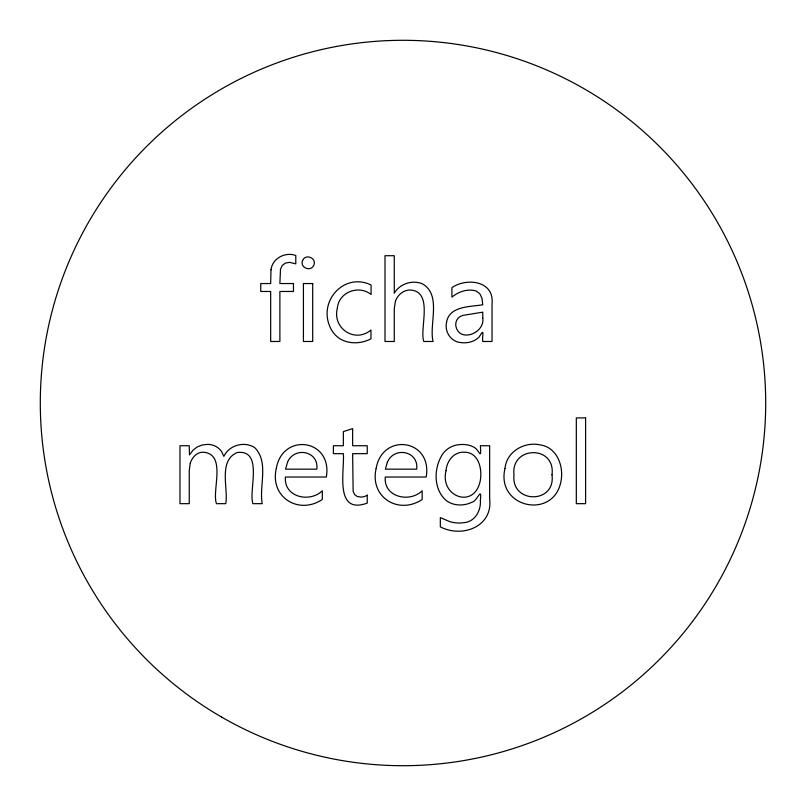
<?xml version="1.0" encoding="UTF-8"?>
<svg xmlns="http://www.w3.org/2000/svg" width="806" height="806" viewBox="0 0 806 806"><rect width="100%" height="100%" fill="white"/><g stroke="black" fill="none" stroke-linecap="round" stroke-linejoin="round"><path stroke-width="1.21" d="M446.061 470.633C439.471 496.365 473.696 509.493 480.074 481.615C482.623 469.827 479.006 451.965 464.085 452.196C453.909 451.642 446.635 461.173 446.061 470.633M551.999 474.825C555.928 504.224 510.893 503.921 513.986 475.046C510.41 445.647 555.928 444.831 551.999 474.825M480.376 500.274C481.152 510.48 475.066 521.774 464.004 522.661A32.593 32.593 0 0 1 449.889 521.663L440.328 517.593L440.328 526.862C461.949 538.156 493.01 526.892 489.655 499.035L489.655 445.738L480.376 445.738C481.414 461.747 479.6 449.295 472.981 446.736C468.004 444.257 462.342 444.076 456.942 444.932A22.79 22.79 0 0 0 443.35 453.093C433.578 466.745 432.862 489.202 446.403 500.687C453.718 506.007 463.893 506.188 471.863 502.259C477.253 501.443 481.988 485.333 480.376 500.274M337.382 308.154C332.042 328.203 354.862 343.618 370.972 329.997L370.972 338.822C361.229 343.92 348.645 344.434 339.235 338.308A26.558 26.558 0 0 1 329.422 325.523C319.085 299.691 345.028 272.257 371.082 285.022L371.082 294.522C358.831 284.498 338.621 292.104 337.382 308.154M504.979 468.488C495.66 507.891 553.964 520.303 561.016 481.071C563.908 466.13 556.916 447.169 540.131 444.882C524.333 441.396 506.531 451.642 504.979 468.488M276.297 468.488C269.597 497.231 298.724 515.225 322.319 499.488L322.319 490.773C309.786 503.125 283.551 497.161 285.435 477.031L326.329 477.031C332.838 439.169 282.543 431.956 276.297 468.488M376.14 468.488C369.45 497.231 398.577 515.225 422.163 499.488L422.163 490.773C409.639 503.125 383.404 497.161 385.278 477.031L426.183 477.031C432.691 439.169 382.397 431.956 376.14 468.488M270.997 269.849L270.665 283.551L260.761 283.551L260.761 291.47L270.665 291.47L270.665 341.482L279.884 341.482L279.884 291.47L293.465 291.47L293.465 283.551L279.884 283.551L280.498 269.244L282.322 265.406L285.364 263.109L289.616 262.333L295.782 263.864L295.782 255.492C285.314 251.583 272.267 258.353 270.997 269.849M446.564 322.249C444.388 331.568 450.806 341.734 460.619 342.55C467.238 343.497 474.371 341.895 479.147 336.979C485.343 326.632 481.847 336.424 482.754 341.482L492.033 341.482L492.033 303.802C494.531 280.79 466.694 277.425 451.924 287.621L451.924 297.132C458.493 291.641 467.581 288.508 476.044 290.926L479.772 293.696L482.008 298.301L482.754 304.769C470.392 306.905 449.305 305.786 446.564 322.249M190.246 463.198L189.259 470.633L189.259 503.669L179.98 503.669L179.98 445.738L189.259 445.738L189.481 454.906L192.926 450.302L197.067 447.018L201.913 445.043L207.474 444.388A16.765 16.765 0 0 1 221.549 451.521L223.877 456.377C229.095 445.103 244.51 440.842 254.767 447.703C269.174 462.15 258.907 486.078 262.232 503.669L252.963 503.669C248.238 491.166 264.025 449.224 237.145 452.529C217.973 460.78 228.501 488.315 225.751 503.669L216.471 503.669C211.605 490.642 227.01 454.121 203.283 452.196C196.795 452.005 192.1 457.465 190.246 463.198M395.434 301.212L394.275 308.668L394.275 341.482L384.996 341.482L384.996 255.714L394.275 255.714L394.275 293.172C399.756 283.914 411.926 279.732 422.072 283.672C442.111 294.472 428.772 324.768 433.084 341.482L423.805 341.482C419.261 328.677 433.94 291.661 410.345 289.999C403.524 289.878 397.59 294.936 395.434 301.212M482.754 317.947C485.303 333.412 458.543 343.447 455.773 325.412A9.229 9.229 0 0 1 463.128 315.358L482.754 312.174L482.754 317.947M302.613 260.459C299.439 267.622 310.955 272.307 313.836 265.154C316.99 258.061 305.434 253.316 302.613 260.459M287.5 462.301L285.546 469.163L316.829 469.163C319.055 450.735 294.059 446.262 287.5 462.301M387.343 462.301L385.389 469.163L416.682 469.163C418.908 450.735 393.912 446.262 387.343 462.301M367.234 495.186L364.443 496.627L361.179 497.111L357.249 496.486L354.62 494.622L353.129 491.297L352.635 453.667L367.234 453.667L367.234 445.738L352.635 445.738L352.635 428.601L343.356 431.603L343.356 445.738L333.402 445.738L333.402 453.667L343.356 453.667C344.716 470.845 334.067 515.094 367.234 503.105L367.234 495.186M312.698 283.551L303.419 283.551L303.419 341.482L312.698 341.482L312.698 283.551M585.599 417.911L576.32 417.911L576.32 503.669L585.599 503.669L585.599 417.911M221.65 717.108A362.7 362.7 0 0 0 765.7 403A362.7 362.7 0 0 0 221.65 88.892A362.7 362.7 0 0 0 221.65 717.108"/></g></svg>
